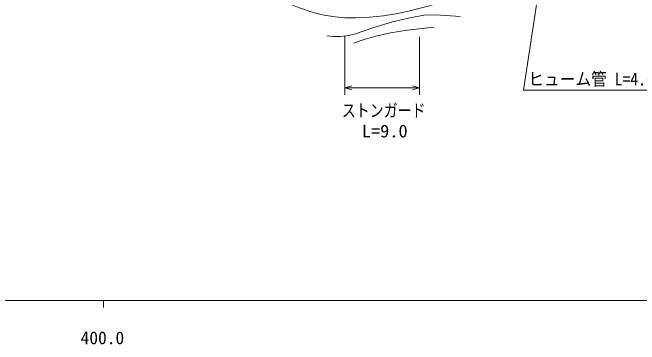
# Model space of a CAD drawing. Units: millimetres, scale not verified. Extents: x 40000 to 680000, y 20000 to 380000.
# Drawn here: x 454974 to 544764, y 198715 to 246201 of the extents above; entities that cross this region are included whole.
import ezdxf
from ezdxf.enums import TextEntityAlignment as Align

# ---------------------------------------------------------------- set-up
doc = ezdxf.new("R2010")
doc.units = ezdxf.units.MM
doc.header["$LTSCALE"] = 1000
for name, color, linetype, lineweight in [('M-BGD', 7, 'Continuous', 13), ('M-STR-HTXT', 7, 'Continuous', 13), ('M-TTL-BAND', 7, 'Continuous', 13)]:
    doc.layers.add(name, color=color, linetype=linetype, lineweight=lineweight)
doc.styles.add('ＭＳ ゴシック', font='')
doc.styles.get('ＭＳ ゴシック').set_extended_font_data('MS Gothic')

msp = doc.modelspace()

# ---------------------------------------------------------------- linework, layer by layer
at = {"layer": 'M-BGD'}
for points in [[(489382, 249098), (491502, 248506), (493783, 247760), (495950, 246901), (498193, 246137), (499584, 245812), (501166, 245567), (502556, 245458), (504156, 245440), (506095, 245532), (508087, 245732), (509866, 246000), (511492, 246344), (514292, 247075), (517168, 247936), (519104, 248670), (521122, 249547), (522722, 250220), (524424, 250807), (525364, 251054), (526553, 251222), (527341, 251197), (528331, 251037), (528929, 250908)], [(499974, 242871), (500879, 242764), (501879, 242763), (502795, 242871), (503967, 243130), (506566, 244018), (509387, 244859), (511694, 245413), (513898, 245817), (515502, 245859), (517036, 245795), (519082, 245638)], [(503806, 241806), (505313, 242345), (506995, 242825), (509112, 243281), (511479, 243679), (515356, 244095)]]:
    msp.add_lwpolyline(points, dxfattribs=at)
at = {"layer": 'M-STR-HTXT'}
for p, q in [((532991, 267205), (528172, 235073)), ((502579, 242784), (502579, 234428)), ((513262, 234428), (513262, 242720)), ((502579, 235428), (503579, 235708)), ((503579, 235148), (502579, 235428)), ((502579, 235428), (513262, 235428)), ((512262, 235708), (513262, 235428)), ((513262, 235428), (512262, 235148)), ((528172, 235073), (554188, 235073))]:
    msp.add_line(p, q, dxfattribs=at)
at = {"layer": 'M-TTL-BAND'}
for p, q in [((40000, 205000), (579000, 205000)), ((468000, 205000), (468000, 204000))]:
    msp.add_line(p, q, dxfattribs=at)

# ---------------------------------------------------------------- texts
at = {"layer": 'M-STR-HTXT', "style": 'ＭＳ ゴシック'}
for s, width, p in [('ヒューム管 L=4.0 φ200', 0.9, (528838, 235222)), ('ストンガード', 0.8, (502131, 230726)), ('L=9.0', 1.05, (505010, 227783))]:
    msp.add_text(s, height=1833, dxfattribs=dict(at, width=width)).set_placement(p, align=Align.BOTTOM_LEFT)
at = {"layer": 'M-TTL-BAND', "style": 'ＭＳ ゴシック'}
msp.add_text('400.0', height=1833, dxfattribs=at).set_placement((467844, 198195), align=Align.BOTTOM_CENTER)

doc.saveas('drawing.dxf')
